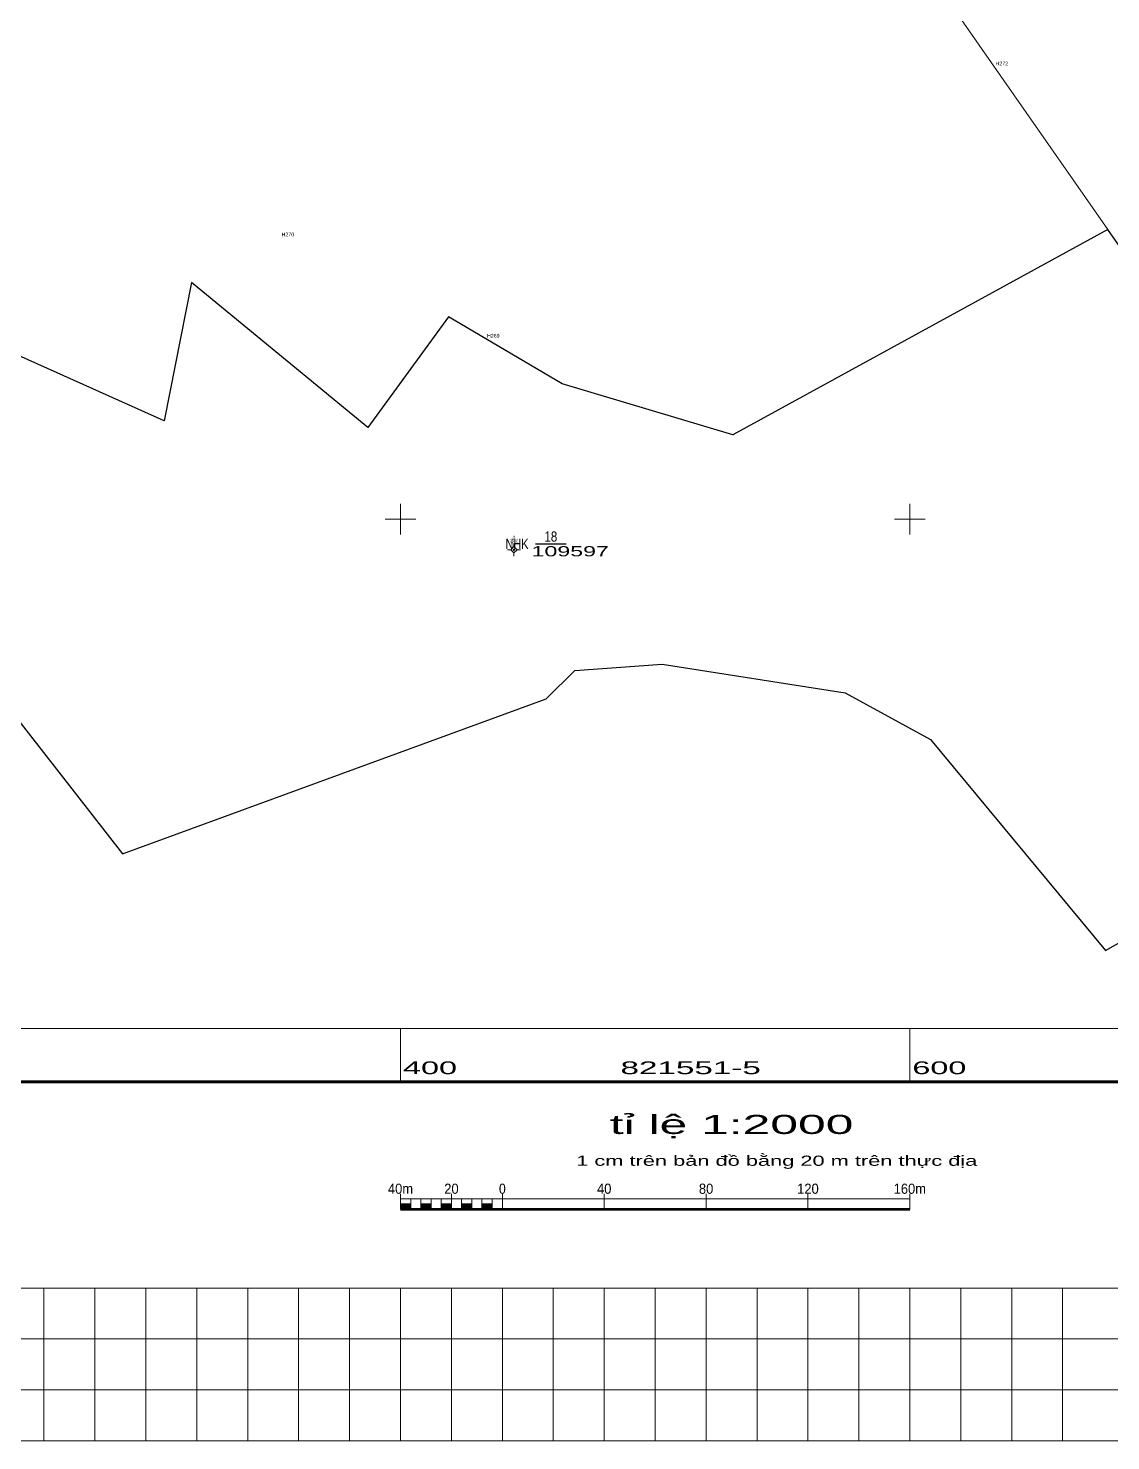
# Model space of a CAD drawing. Header units: metres. Extents: x 551779 to 553236, y 1819638 to 1821293.
# Drawn here: x 552254 to 552679, y 1819638 to 1820193 of the extents above; entities that cross this region are included whole.
import ezdxf
from ezdxf.enums import TextEntityAlignment as Align

# ---------------------------------------------------------------- set-up
doc = ezdxf.new("R2010")
doc.units = ezdxf.units.M
doc.header["$LTSCALE"] = 0.6
for name, color, linetype, lineweight in [('10', 7, 'Continuous', 13), ('11', 7, 'Continuous', 13), ('13', 7, 'Continuous', 25), ('46', 7, 'Continuous', 13), ('60', 7, 'Continuous', 25), ('63', 7, 'Continuous', 13)]:
    doc.layers.add(name, color=color, linetype=linetype, lineweight=lineweight)
doc.layers.add('15', color=7, linetype='Continuous')
doc.layers.add('5', color=7, linetype='Continuous')

msp = doc.modelspace()

# ---------------------------------------------------------------- hatches: boundary and pattern name
at = {"layer": '11'}
msp.add_hatch(color=256, dxfattribs=at).paths.add_polyline_path([(552444.87, 1819987.98, 1), (552444.27, 1819987.98, 1)])
at = {"layer": '63'}
for points in [[(552400, 1819729), (552400, 1819731), (552404, 1819731), (552404, 1819729)], [(552408, 1819729), (552408, 1819731), (552412, 1819731), (552412, 1819729)], [(552416, 1819729), (552416, 1819731), (552420, 1819731), (552420, 1819729)], [(552424, 1819729), (552424, 1819731), (552428, 1819731), (552428, 1819729)], [(552432, 1819729), (552432, 1819731), (552436, 1819731), (552436, 1819729)]]:
    msp.add_hatch(color=256, dxfattribs=at).paths.add_polyline_path(points)

# ---------------------------------------------------------------- linework, layer by layer
at = {"layer": '10'}
for points in [[(552058.46, 1820129.7), (552065.56, 1820130.31), (552092.02, 1820122.74), (552112.81, 1820113.28), (552144.74, 1820083.5), (552212.35, 1820016.97), (552239.68, 1820068.84), (552307.14, 1820038.58), (552317.95, 1820092.97), (552387.23, 1820035.97), (552418.89, 1820079.46), (552463.46, 1820053.11), (552530.5, 1820033.1), (552677.79, 1820113.76)], [(552819.07, 1819911.23), (552676.84, 1819830.62), (552608.14, 1819913.45), (552574.61, 1819931.83), (552502.75, 1819943.01), (552468.42, 1819940.62), (552457.25, 1819929.43), (552290.84, 1819868.5), (552210.64, 1819971.28), (552194.68, 1819963.29), (552173.96, 1819949.8)]]:
    msp.add_lwpolyline(points, dxfattribs=at)
at = {"layer": '11'}
for p, q in [((552444.57, 1819990.48), (552444.57, 1819989.23)), ((552443.32, 1819987.98), (552442.07, 1819987.98)), ((552444.57, 1819986.73), (552444.57, 1819985.48)), ((552447.07, 1819987.98), (552445.82, 1819987.98))]:
    msp.add_line(p, q, dxfattribs=at)
msp.add_lwpolyline([(552444.57, 1819989.23), (552443.32, 1819987.98), (552444.57, 1819986.73), (552445.82, 1819987.98)], close=True, dxfattribs=at)
msp.add_circle((552444.569, 1819987.98), 0.3, dxfattribs=at)
at = {"layer": '13'}
msp.add_line((552452.98, 1819990.3), (552465.1, 1819990.3), dxfattribs=at)
at = {"layer": '46'}
msp.add_lwpolyline([(552896.66, 1819800), (552819.07, 1819911.23), (552677.79, 1820113.76), (552381.31, 1820538.79), (552301.16, 1820653.68), (552250.08, 1820726.9), (552166.91, 1820846.12), (552125.58, 1820905.37), (552123.22, 1820908.76), (552107.69, 1820931.03), (552036.02, 1821033.76), (551920.06, 1821200)], dxfattribs=at)
at = {"layer": '60'}
for points in [[(552677.79, 1820113.76), (552530.5, 1820033.1), (552463.46, 1820053.11), (552418.89, 1820079.46), (552387.23, 1820035.97), (552317.95, 1820092.97), (552307.14, 1820038.58), (552239.68, 1820068.84), (552212.35, 1820016.97), (552144.74, 1820083.5), (552112.81, 1820113.28), (552092.02, 1820122.74), (552065.56, 1820130.31), (552058.46, 1820129.7), (551999.52, 1820124.64)], [(552290.84, 1819868.5), (552457.25, 1819929.43), (552468.42, 1819940.62), (552502.75, 1819943.01), (552574.61, 1819931.83), (552608.14, 1819913.45), (552676.84, 1819830.62), (552819.07, 1819911.23), (552677.79, 1820113.76)], [(552012.38, 1820061.33), (552025.68, 1820045.72), (552055.52, 1820010.42), (552060.86, 1819994.23), (552073.42, 1819997.17), (552126.33, 1819990.98), (552170.3, 1819989.78), (552183.06, 1819955.73), (552194.68, 1819963.29), (552210.64, 1819971.28), (552290.84, 1819868.5)]]:
    msp.add_lwpolyline(points, dxfattribs=at)
at = {"layer": '63'}
for p, q in [((552400, 1819994), (552400, 1820006)), ((552600, 1819994), (552600, 1820006)), ((552394, 1820000), (552406, 1820000)), ((552594, 1820000), (552606, 1820000)), ((552400, 1819800), (552400, 1819779)), ((552600, 1819800), (552600, 1819779)), ((552400, 1819729), (552400, 1819735)), ((552420, 1819729), (552420, 1819735)), ((552440, 1819729), (552440, 1819735)), ((552480, 1819729), (552480, 1819735)), ((552520, 1819729), (552520, 1819735)), ((552560, 1819729), (552560, 1819735)), ((552600, 1819729), (552600, 1819735)), ((552400, 1819733), (552600, 1819733)), ((552404, 1819729), (552404, 1819733)), ((552408, 1819729), (552408, 1819733)), ((552412, 1819729), (552412, 1819733)), ((552416, 1819729), (552416, 1819733)), ((552420, 1819729), (552420, 1819733)), ((552424, 1819729), (552424, 1819733)), ((552428, 1819729), (552428, 1819733)), ((552432, 1819729), (552432, 1819733)), ((552436, 1819729), (552436, 1819733)), ((552260, 1819698), (552260, 1819638)), ((552280, 1819698), (552280, 1819638)), ((552300, 1819698), (552300, 1819638)), ((552320, 1819698), (552320, 1819638)), ((552340, 1819698), (552340, 1819638)), ((552360, 1819698), (552360, 1819638)), ((552380, 1819698), (552380, 1819638)), ((552400, 1819698), (552400, 1819638)), ((552420, 1819698), (552420, 1819638)), ((552440, 1819698), (552440, 1819638)), ((552460, 1819698), (552460, 1819638)), ((552480, 1819698), (552480, 1819638)), ((552500, 1819698), (552500, 1819638)), ((552520, 1819698), (552520, 1819638)), ((552540, 1819698), (552540, 1819638)), ((552560, 1819698), (552560, 1819638)), ((552580, 1819698), (552580, 1819638)), ((552600, 1819698), (552600, 1819638)), ((552620, 1819698), (552620, 1819638)), ((552640, 1819698), (552640, 1819638)), ((552660, 1819698), (552660, 1819638)), ((551800, 1819678), (553200, 1819678)), ((551800, 1819658), (553200, 1819658))]:
    msp.add_line(p, q, dxfattribs=at)
at = {"layer": '63', "lineweight": 53}
msp.add_line((552400, 1819729), (552600, 1819729), dxfattribs=at)
at = {"layer": '63', "lineweight": 158}
msp.add_lwpolyline([(551779, 1821221), (553221, 1821221), (553221, 1819779), (551779, 1819779)], close=True, dxfattribs=at)
at = {"layer": '63'}
for points in [[(551800, 1821200), (553200, 1821200), (553200, 1819800), (551800, 1819800)], [(552400, 1819729), (552400, 1819731), (552404, 1819731), (552404, 1819729)], [(552408, 1819729), (552408, 1819731), (552412, 1819731), (552412, 1819729)], [(552416, 1819729), (552416, 1819731), (552420, 1819731), (552420, 1819729)], [(552424, 1819729), (552424, 1819731), (552428, 1819731), (552428, 1819729)], [(552432, 1819729), (552432, 1819731), (552436, 1819731), (552436, 1819729)], [(551800, 1819698), (553200, 1819698), (553200, 1819638), (551800, 1819638)]]:
    msp.add_lwpolyline(points, close=True, dxfattribs=at)

# ---------------------------------------------------------------- texts
at = {"layer": '13', "width": 0.8}
msp.add_text('NHK ', height=4, dxfattribs=at).set_placement((552451.46, 1819988.3), align=Align.RIGHT)
at = {"layer": '13'}
for s, width, p in [('18', 0.85, (552459.04, 1819991.19)), ('109597', 1.7, (552466.65, 1819985.41))]:
    msp.add_text(s, height=4, dxfattribs=dict(at, width=width)).set_placement(p, align=Align.CENTER)
at = {"layer": '15'}
for s, p in [('Thôn Húc', (552444.565, 1819990.37)), ('Xã A Túc', (552444.57, 1819991.03)), ('UBND xã', (552444.575, 1819991.69)), ('NHK', (552444.575, 1819992.35))]:
    msp.add_text(s, height=0.5, dxfattribs=at).set_placement(p, align=Align.CENTER)
for s, width, p in [('18', 0.95, (552444.57, 1819993.01)), ('0', 0.9, (552444.575, 1819989.71)), ('0', 0.9, (552444.575, 1819986.41))]:
    msp.add_text(s, height=0.5, dxfattribs=dict(at, width=width)).set_placement(p, align=Align.CENTER)
at = {"layer": '5'}
for s, p in [('H272 ', (552636.41, 1820178.23)), ('H270 ', (552356.07, 1820111.1)), ('H269 ', (552436.72, 1820071.3))]:
    msp.add_text(s, height=1.5, dxfattribs=at).set_placement(p, align=Align.CENTER)
at = {"layer": '63', "width": 1.9}
for s, p in [('400', (552401, 1819782)), ('600', (552601, 1819782))]:
    msp.add_text(s, height=5, dxfattribs=at).set_placement(p)
at = {"layer": '63'}
for s, height, width, p in [('821551-5', 5, 1.95, (552513.95, 1819782)), ('tỉ lệ 1:2000', 7.5, 1.95, (552530.01, 1819758.5)), ('1 cm trên bản đồ bằng 20 m trên thực địa', 4, 1.6, (552547.75, 1819746)), ('40m', 4, 0.95, (552400, 1819735)), ('20', 4, 0.95, (552420, 1819735)), ('0', 4, 0.9, (552440, 1819735)), ('40', 4, 0.95, (552480, 1819735)), ('80', 4, 0.95, (552520, 1819735)), ('120', 4, 0.95, (552559.995, 1819735)), ('160m', 4, 0.95, (552600.005, 1819735))]:
    msp.add_text(s, height=height, dxfattribs=dict(at, width=width)).set_placement(p, align=Align.CENTER)

doc.saveas('drawing.dxf')
